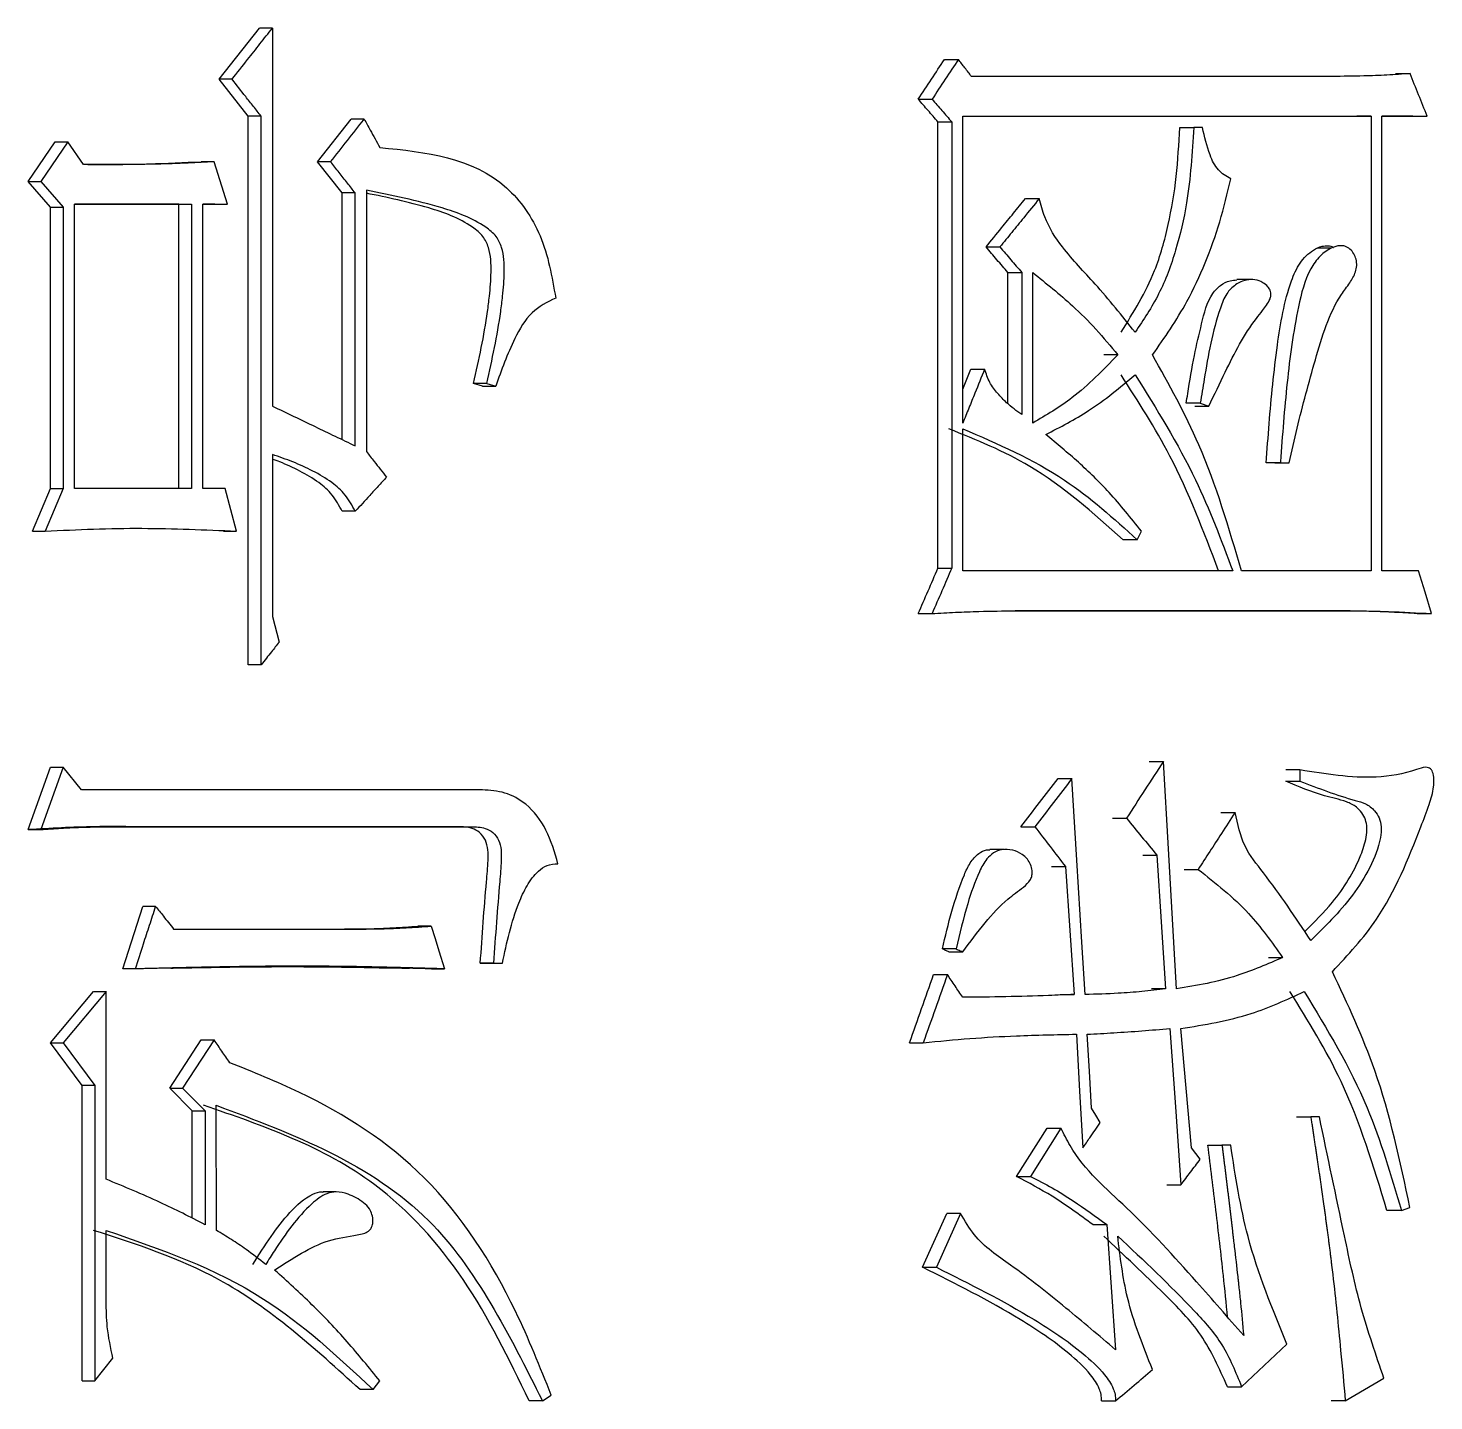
# Model space of a CAD drawing. Header units: millimetres. Extents: x 5659 to 7608, y 3628 to 5007.
# Drawn here: x 6516.45 to 6521.8, y 3833.37 to 3838.6 of the extents above; entities that cross this region are included whole.
import ezdxf

# ---------------------------------------------------------------- set-up
doc = ezdxf.new("R2010")
doc.units = ezdxf.units.MM

msp = doc.modelspace()

# ---------------------------------------------------------------- linework, layer by layer
at = {"color": 7, "linetype": 'Continuous', "lineweight": 25}
for p, q in [((6517.1735, 3838.4023), (6517.3268, 3838.597)), ((6517.376, 3838.597), (6517.3268, 3838.597)), ((6517.376, 3838.597), (6517.376, 3837.1583)), ((6519.9332, 3838.4781), (6519.9858, 3838.4781)), ((6517.2224, 3838.4023), (6517.1735, 3838.4023)), ((6517.2842, 3838.2617), (6517.1735, 3838.4023)), ((6521.4088, 3838.4132), (6520.0357, 3838.4132)), ((6521.6495, 3838.424), (6521.7042, 3838.424)), ((6519.8333, 3838.3266), (6519.8858, 3838.3266)), ((6517.3333, 3838.2617), (6517.2842, 3838.2617)), ((6517.2843, 3836.174), (6517.2842, 3838.2617)), ((6517.3334, 3836.174), (6517.3333, 3838.2617)), ((6517.548, 3838.0886), (6517.6755, 3838.2509)), ((6517.7251, 3838.2509), (6517.6755, 3838.2509)), ((6519.9083, 3838.2401), (6519.9608, 3838.2401)), ((6519.9083, 3836.5418), (6519.9083, 3838.2401)), ((6519.9608, 3838.2401), (6519.9608, 3836.5418)), ((6520.0024, 3838.2617), (6521.5566, 3838.2617)), ((6520.0024, 3837.0934), (6520.0024, 3838.2617)), ((6521.5566, 3838.2617), (6521.5021, 3838.2617)), ((6521.5566, 3838.2617), (6521.5566, 3836.531)), ((6521.5976, 3838.2617), (6521.7697, 3838.2617)), ((6521.5976, 3836.531), (6521.5976, 3838.2617)), ((6521.7148, 3838.2617), (6521.5976, 3838.2617)), ((6521.7149, 3838.2617), (6521.7697, 3838.2617)), ((6520.8279, 3838.2184), (6520.8816, 3838.2185)), ((6520.9146, 3838.2185), (6520.8816, 3838.2185)), ((6516.4465, 3838.0129), (6516.5494, 3838.1643)), ((6516.5975, 3838.1643), (6516.4945, 3838.0129)), ((6516.5494, 3838.1643), (6516.5975, 3838.1643)), ((6516.6576, 3838.0778), (6516.5975, 3838.1643)), ((6517.1541, 3838.0886), (6517.1052, 3838.0886)), ((6517.2053, 3837.9264), (6517.1541, 3838.0886)), ((6517.5975, 3838.0886), (6517.548, 3838.0886)), ((6517.6415, 3837.9696), (6517.548, 3838.0886)), ((6516.4465, 3838.0129), (6516.4945, 3838.0129)), ((6516.5323, 3837.9155), (6516.4465, 3838.0129)), ((6516.4945, 3838.0129), (6516.5804, 3837.9155)), ((6517.6911, 3837.9696), (6517.6415, 3837.9696)), ((6517.6415, 3837.0307), (6517.6415, 3837.9696)), ((6517.6911, 3837.0069), (6517.6911, 3837.9696)), ((6517.7336, 3837.9804), (6517.7336, 3836.9853)), ((6516.5323, 3837.9155), (6516.5804, 3837.9155)), ((6516.5323, 3836.8446), (6516.5323, 3837.9155)), ((6516.5804, 3837.9155), (6516.5804, 3836.8446)), ((6516.6233, 3836.8446), (6516.6233, 3837.9264)), ((6516.6233, 3837.9264), (6517.0686, 3837.9264)), ((6517.0199, 3837.9264), (6516.6233, 3837.9264)), ((6517.0199, 3837.9264), (6517.0686, 3837.9264)), ((6517.0199, 3836.8446), (6517.0199, 3837.9264)), ((6517.0686, 3837.9264), (6517.0686, 3836.8446)), ((6517.1114, 3836.8446), (6517.1114, 3837.9264)), ((6517.1114, 3837.9264), (6517.2053, 3837.9264)), ((6517.1564, 3837.9264), (6517.1114, 3837.9264)), ((6517.1564, 3837.9264), (6517.2053, 3837.9264)), ((6520.2408, 3837.9483), (6520.2938, 3837.9483)), ((6520.0912, 3837.7641), (6520.1439, 3837.7641)), ((6521.4051, 3837.7593), (6521.3503, 3837.7593)), ((6520.1742, 3837.1675), (6520.1742, 3837.6668)), ((6520.2271, 3837.6668), (6520.2271, 3837.1259)), ((6520.2686, 3837.0935), (6520.2686, 3837.6668)), ((6521.0993, 3837.64), (6521.045, 3837.64)), ((6518.1917, 3837.2449), (6518.1415, 3837.2449)), ((6518.1753, 3837.2341), (6518.1415, 3837.2449)), ((6518.1753, 3837.2341), (6518.2256, 3837.2341)), ((6518.1917, 3837.2449), (6518.2256, 3837.2341)), ((6520.9063, 3837.1692), (6520.8526, 3837.1692)), ((6520.9064, 3837.1692), (6520.9394, 3837.1584)), ((6520.0024, 3836.5309), (6520.0024, 3837.0719)), ((6517.376, 3836.9744), (6517.376, 3836.3578)), ((6521.2115, 3836.942), (6521.1574, 3836.942)), ((6521.1899, 3836.942), (6521.2441, 3836.942)), ((6521.2115, 3836.942), (6521.2442, 3836.942)), ((6516.4637, 3836.6824), (6516.5323, 3836.8446)), ((6516.5804, 3836.8446), (6516.5117, 3836.6824)), ((6516.5323, 3836.8446), (6516.5804, 3836.8446)), ((6517.0686, 3836.8446), (6516.6233, 3836.8446)), ((6517.1968, 3836.8446), (6517.1114, 3836.8446)), ((6517.2395, 3836.6824), (6517.1968, 3836.8446)), ((6517.691, 3836.7581), (6517.6415, 3836.7581)), ((6516.4637, 3836.6824), (6516.5117, 3836.6824)), ((6517.1905, 3836.6824), (6517.2395, 3836.6824)), ((6520.6666, 3836.6499), (6520.6832, 3836.6824)), ((6520.6666, 3836.6499), (6520.6132, 3836.6499)), ((6519.9083, 3836.5418), (6519.9608, 3836.5418)), ((6521.0301, 3836.531), (6520.0024, 3836.5309)), ((6521.5566, 3836.531), (6521.0631, 3836.531)), ((6521.7369, 3836.531), (6521.5976, 3836.531)), ((6519.8333, 3836.3687), (6519.8858, 3836.3687)), ((6520.2021, 3836.3795), (6521.4499, 3836.3795)), ((6521.3954, 3836.3795), (6520.2021, 3836.3795)), ((6521.3955, 3836.3795), (6521.4499, 3836.3795)), ((6521.7312, 3836.3687), (6521.786, 3836.3687)), ((6517.376, 3836.3578), (6517.4016, 3836.2605)), ((6517.3334, 3836.174), (6517.2843, 3836.174)), ((6516.4465, 3835.5465), (6516.5323, 3835.7845)), ((6516.5804, 3835.7845), (6516.4945, 3835.5465)), ((6516.5323, 3835.7845), (6516.5804, 3835.7845)), ((6516.649, 3835.698), (6516.5804, 3835.7845)), ((6520.7124, 3835.8062), (6520.7659, 3835.8062)), ((6521.2855, 3835.7737), (6521.2313, 3835.7737)), ((6521.2855, 3835.7737), (6521.2855, 3835.7306)), ((6520.365, 3835.7413), (6520.4181, 3835.7413)), ((6521.2313, 3835.7308), (6521.2855, 3835.7308)), ((6518.1748, 3835.698), (6516.649, 3835.698)), ((6520.9846, 3835.6116), (6521.0385, 3835.6116)), ((6520.5719, 3835.5898), (6520.6253, 3835.5898)), ((6516.4465, 3835.5465), (6516.4945, 3835.5465)), ((6516.8576, 3835.5574), (6516.9061, 3835.5574)), ((6518.0823, 3835.5574), (6516.8576, 3835.5574)), ((6516.9061, 3835.5574), (6518.1324, 3835.5574)), ((6518.0823, 3835.5574), (6518.1324, 3835.5574)), ((6520.224, 3835.5574), (6520.2769, 3835.5574)), ((6520.1585, 3835.4711), (6520.1054, 3835.4711)), ((6520.3401, 3835.4059), (6520.3932, 3835.4059)), ((6520.6876, 3835.4492), (6520.7411, 3835.4492)), ((6520.8444, 3835.3951), (6520.8981, 3835.3951)), ((6516.8063, 3835.0165), (6516.8832, 3835.2545)), ((6516.9318, 3835.2545), (6516.8832, 3835.2545)), ((6517.0002, 3835.1679), (6517.6996, 3835.1679)), ((6517.6996, 3835.1679), (6517.65, 3835.1679)), ((6517.9798, 3835.1788), (6517.9299, 3835.1788)), ((6519.9774, 3835.0923), (6519.9249, 3835.0923)), ((6519.9499, 3835.0814), (6520.0025, 3835.0814)), ((6518.2171, 3835.0381), (6518.1669, 3835.0381)), ((6518.2007, 3835.0381), (6518.251, 3835.0381)), ((6518.2171, 3835.0381), (6518.251, 3835.0381)), ((6521.1656, 3835.0598), (6521.2197, 3835.0598)), ((6516.8547, 3835.0165), (6516.8063, 3835.0165)), ((6517.9807, 3835.0165), (6518.0307, 3835.0165)), ((6519.8916, 3834.9949), (6519.9441, 3834.9949)), ((6516.5323, 3834.7352), (6516.695, 3834.93)), ((6516.7434, 3834.93), (6516.5804, 3834.7352)), ((6516.695, 3834.93), (6516.7434, 3834.93)), ((6516.7434, 3834.216), (6516.7434, 3834.93)), ((6520.3733, 3834.9192), (6520.4264, 3834.9192)), ((6520.7742, 3834.9408), (6520.7207, 3834.9408)), ((6516.5323, 3834.7352), (6516.5804, 3834.7352)), ((6516.6522, 3834.573), (6516.5323, 3834.7352)), ((6516.5804, 3834.7352), (6516.7005, 3834.573)), ((6516.9857, 3834.5622), (6517.1052, 3834.7461)), ((6517.1541, 3834.7461), (6517.0345, 3834.5622)), ((6517.1052, 3834.7461), (6517.1541, 3834.7461)), ((6519.8, 3834.7353), (6519.8524, 3834.7353)), ((6516.7005, 3834.573), (6516.6522, 3834.573)), ((6516.6522, 3833.448), (6516.6522, 3834.573)), ((6516.7005, 3834.573), (6516.7005, 3833.448)), ((6516.9857, 3834.5622), (6517.0345, 3834.5622)), ((6517.0711, 3834.4756), (6516.9857, 3834.5622)), ((6517.0345, 3834.5622), (6517.1199, 3834.4756)), ((6517.1627, 3834.0213), (6517.1626, 3834.4973)), ((6517.0711, 3834.0671), (6517.0711, 3834.4756)), ((6517.1199, 3834.4756), (6517.1199, 3834.0429)), ((6521.2724, 3834.454), (6521.3266, 3834.454)), ((6521.3594, 3834.454), (6521.3266, 3834.454)), ((6520.2074, 3834.2269), (6520.3233, 3834.4103)), ((6520.3763, 3834.4103), (6520.2603, 3834.2269)), ((6520.3233, 3834.4103), (6520.3763, 3834.4103)), ((6520.9064, 3834.2918), (6520.8734, 3834.335)), ((6520.9351, 3834.3459), (6520.9889, 3834.3459)), ((6521.022, 3834.3459), (6520.9889, 3834.3459)), ((6520.2074, 3834.2269), (6520.2603, 3834.2269)), ((6520.7785, 3834.1944), (6520.8321, 3834.1944)), ((6517.6183, 3834.1674), (6517.5693, 3834.1674)), ((6517.6191, 3834.1674), (6517.6183, 3834.1674)), ((6519.85, 3833.8807), (6519.9414, 3834.0858)), ((6519.9939, 3834.0858), (6519.9024, 3833.8807)), ((6519.9939, 3834.0858), (6519.9414, 3834.0858)), ((6521.6713, 3834.097), (6521.6166, 3834.097)), ((6521.6713, 3834.097), (6521.7041, 3834.1079)), ((6516.7434, 3833.7509), (6516.7434, 3834.0212)), ((6520.4975, 3834.043), (6520.5507, 3834.043)), ((6520.5507, 3834.043), (6520.5839, 3833.5672)), ((6519.85, 3833.8807), (6519.9024, 3833.8807)), ((6521.0632, 3833.4264), (6521.2362, 3833.5887)), ((6516.7005, 3833.448), (6516.7691, 3833.5345)), ((6516.6522, 3833.448), (6516.7005, 3833.448)), ((6517.7591, 3833.4155), (6517.7846, 3833.448)), ((6521.4581, 3833.3723), (6521.6052, 3833.4585)), ((6517.7591, 3833.4155), (6517.7094, 3833.4155)), ((6518.4032, 3833.3723), (6518.3527, 3833.3723)), ((6518.4032, 3833.3723), (6518.437, 3833.3939)), ((6520.5306, 3833.3723), (6520.5839, 3833.3723)), ((6521.4581, 3833.3723), (6521.4037, 3833.3723))]:
    msp.add_line(p, q, dxfattribs=at)
at = {"color": 7, "linetype": 'Continuous', "lineweight": 25, "flags": 128}
for points in [[(6521.4088, 3838.4132), (6521.3816, 3838.4132), (6521.3545, 3838.4132)], [(6520.1742, 3837.6668), (6520.2006, 3837.6668), (6520.2271, 3837.6668)], [(6520.5921, 3837.3531), (6520.5775, 3837.3531), (6520.5628, 3837.3531), (6520.5388, 3837.3531)], [(6520.0024, 3837.2234), (6520.0099, 3837.2418), (6520.033, 3837.299)], [(6520.033, 3837.299), (6520.0594, 3837.299), (6520.0857, 3837.299)], [(6520.8856, 3837.1584), (6520.9078, 3837.1584), (6520.9236, 3837.1584), (6520.9394, 3837.1584)], [(6521.786, 3836.3687), (6521.7615, 3836.4498), (6521.7369, 3836.531)], [(6520.8155, 3834.9408), (6520.8041, 3835.1403), (6520.785, 3835.4733), (6520.7659, 3835.8062)], [(6520.4678, 3834.9192), (6520.4558, 3835.1187), (6520.4369, 3835.43), (6520.4181, 3835.7413)], [(6520.3932, 3835.4059), (6520.4098, 3835.1626), (6520.4264, 3834.9192)], [(6520.7411, 3835.4492), (6520.7577, 3835.195), (6520.7742, 3834.9408)], [(6517.9798, 3835.1788), (6517.9946, 3835.1318), (6518.0093, 3835.0847), (6518.0307, 3835.0165)], [(6520.4347, 3834.7677), (6520.4471, 3834.5514), (6520.4596, 3834.335)], [(6520.4927, 3834.4865), (6520.4844, 3834.6271), (6520.4761, 3834.7677)], [(6520.7907, 3834.7894), (6520.8114, 3834.4919), (6520.8321, 3834.1944)], [(6520.8734, 3834.335), (6520.8527, 3834.5622), (6520.8321, 3834.7894)], [(6517.0711, 3834.4756), (6517.0955, 3834.4756), (6517.1199, 3834.4756)], [(6520.5259, 3834.4324), (6520.5093, 3834.4594), (6520.4927, 3834.4865)], [(6521.0093, 3833.4264), (6521.0229, 3833.4264), (6521.0365, 3833.4264), (6521.0632, 3833.4264)]]:
    msp.add_lwpolyline(points, dxfattribs=at)
at = {"color": 7, "linetype": 'Continuous', "lineweight": 25}
for points, knots in [([(6517.2224, 3838.4023), (6517.2421, 3838.4273), (6517.2776, 3838.4722), (6517.3287, 3838.5371), (6517.3602, 3838.5771), (6517.376, 3838.597)], [0, 0, 0, 0, 0.384573, 0.692287, 1, 1, 1, 1]), ([(6519.8333, 3838.3266), (6519.85, 3838.3519), (6519.8833, 3838.4023), (6519.9166, 3838.4528), (6519.9332, 3838.4781)], [0, 0, 0, 0, 0.5, 1, 1, 1, 1]), ([(6519.9858, 3838.4781), (6519.9691, 3838.4528), (6519.9358, 3838.4023), (6519.9024, 3838.3519), (6519.8858, 3838.3266)], [0, 0, 0, 0, 0.499999, 1, 1, 1, 1]), ([(6520.0357, 3838.4132), (6520.0274, 3838.424), (6520.0108, 3838.4456), (6519.9941, 3838.4672), (6519.9858, 3838.4781)], [0, 0, 0, 0, 0.499999, 1, 1, 1, 1]), ([(6517.3333, 3838.2617), (6517.3235, 3838.2742), (6517.3038, 3838.2991), (6517.2668, 3838.346), (6517.2397, 3838.3804), (6517.2224, 3838.4023)], [0, 0, 0, 0, 0.2662451, 0.5324905, 1, 1, 1, 1]), ([(6521.7042, 3838.424), (6521.675, 3838.4218), (6521.6166, 3838.4175), (6521.5181, 3838.4141), (6521.4488, 3838.4135), (6521.4088, 3838.4132)], [0, 0, 0, 0, 0.297192, 0.594407, 1, 1, 1, 1]), ([(6521.7697, 3838.2617), (6521.7587, 3838.2888), (6521.7369, 3838.3429), (6521.7151, 3838.3969), (6521.7042, 3838.424)], [0, 0, 0, 0, 0.499999, 1, 1, 1, 1]), ([(6519.9083, 3838.2401), (6519.8958, 3838.2545), (6519.8708, 3838.2833), (6519.8458, 3838.3122), (6519.8333, 3838.3266)], [0, 0, 0, 0, 0.5, 1, 1, 1, 1]), ([(6519.8858, 3838.3266), (6519.8983, 3838.3122), (6519.9233, 3838.2833), (6519.9483, 3838.2545), (6519.9608, 3838.2401)], [0, 0, 0, 0, 0.499996, 1, 1, 1, 1]), ([(6517.5975, 3838.0886), (6517.6187, 3838.1157), (6517.6613, 3838.1697), (6517.7038, 3838.2238), (6517.7251, 3838.2509)], [0, 0, 0, 0, 0.499999, 1, 1, 1, 1]), ([(6517.7251, 3838.2509), (6517.7328, 3838.2368), (6517.7466, 3838.2117), (6517.7664, 3838.1757), (6517.7785, 3838.1537), (6517.7846, 3838.1427)], [0, 0, 0, 0, 0.39043, 0.695215, 1, 1, 1, 1]), ([(6520.6049, 3837.4395), (6520.652, 3837.5151), (6520.7303, 3837.6406), (6520.7872, 3837.8489), (6520.8182, 3838.0316), (6520.8247, 3838.1561), (6520.8279, 3838.2184)], [0, 0, 0, 0, 0.3334234, 0.554109, 0.7766599, 1, 1, 1, 1]), ([(6520.8816, 3838.2185), (6520.8755, 3838.1222), (6520.8655, 3837.9639), (6520.8163, 3837.7517), (6520.7541, 3837.5821), (6520.69, 3837.4867), (6520.6583, 3837.4395)], [0, 0, 0, 0, 0.3443941, 0.5659658, 0.7849961, 1, 1, 1, 1]), ([(6521.0219, 3838.0238), (6521.0052, 3838.0334), (6520.9708, 3838.0531), (6520.9355, 3838.1262), (6520.9226, 3838.1833), (6520.9146, 3838.2185)], [0, 0, 0, 0, 0.267237, 0.548075, 1, 1, 1, 1]), ([(6517.7846, 3838.1427), (6517.9605, 3838.1246), (6518.2082, 3838.099), (6518.4122, 3837.8098), (6518.4398, 3837.6507), (6518.4539, 3837.5694)], [0, 0, 0, 0, 0.544628, 0.767125, 1, 1, 1, 1]), ([(6517.1541, 3838.0886), (6517.15, 3838.0884), (6517.1418, 3838.0879), (6517.1296, 3838.0873), (6517.1173, 3838.0866), (6517.1051, 3838.086), (6517.0928, 3838.0853), (6517.0806, 3838.0847), (6517.0703, 3838.0842), (6517.0601, 3838.0837), (6517.0499, 3838.0832), (6517.0376, 3838.0827), (6517.0213, 3838.082), (6517.0049, 3838.0814), (6516.9886, 3838.0808), (6516.9763, 3838.0804), (6516.9599, 3838.0799), (6516.9435, 3838.0795), (6516.9272, 3838.0792), (6516.9149, 3838.0789), (6516.8985, 3838.0786), (6516.8821, 3838.0784), (6516.8657, 3838.0782), (6516.8493, 3838.078), (6516.8329, 3838.0779), (6516.8165, 3838.0778), (6516.8043, 3838.0777), (6516.792, 3838.0777), (6516.7797, 3838.0777), (6516.7694, 3838.0776), (6516.7612, 3838.0776), (6516.753, 3838.0776), (6516.7448, 3838.0776), (6516.7366, 3838.0776), (6516.7304, 3838.0776), (6516.7243, 3838.0776), (6516.7161, 3838.0777), (6516.7079, 3838.0777), (6516.6997, 3838.0777), (6516.6915, 3838.0777), (6516.6833, 3838.0777), (6516.675, 3838.0777), (6516.6672, 3838.0778), (6516.6614, 3838.0778), (6516.6576, 3838.0778)], [0, 0, 0, 0, 0.024742, 0.049483, 0.074225, 0.098967, 0.123709, 0.14845, 0.173192, 0.185563, 0.210305, 0.235047, 0.259788, 0.309272, 0.334014, 0.358756, 0.383497, 0.432981, 0.457723, 0.482464, 0.507206, 0.55669, 0.581431, 0.606173, 0.655657, 0.680399, 0.70514, 0.729882, 0.754624, 0.779366, 0.791736, 0.804107, 0.828849, 0.84122, 0.853591, 0.865962, 0.878333, 0.903074, 0.915445, 0.927816, 0.952558, 0.964929, 0.9773, 1, 1, 1, 1]), ([(6516.674, 3838.0778), (6516.6853, 3838.0777), (6516.7629, 3838.0776), (6516.9068, 3838.0792), (6517.0391, 3838.0855), (6517.1052, 3838.0886)], [0, 0, 0, 0, 0.078385, 0.539066, 1, 1, 1, 1]), ([(6517.6911, 3837.9696), (6517.6812, 3837.9821), (6517.6607, 3838.0082), (6517.6296, 3838.0478), (6517.6082, 3838.075), (6517.5975, 3838.0886)], [0, 0, 0, 0, 0.314653, 0.657326, 1, 1, 1, 1]), ([(6520.7245, 3837.353), (6520.7705, 3837.4191), (6520.8467, 3837.5286), (6520.9266, 3837.7032), (6520.9833, 3837.8593), (6521.009, 3837.9688), (6521.0219, 3838.0238)], [0, 0, 0, 0, 0.334937, 0.554746, 0.776585, 1, 1, 1, 1]), ([(6518.1917, 3837.2449), (6518.2117, 3837.3354), (6518.2358, 3837.4449), (6518.2537, 3837.5874), (6518.26, 3837.6684), (6518.2568, 3837.7487), (6518.2278, 3837.8087), (6518.1523, 3837.8688), (6517.9847, 3837.929), (6517.8299, 3837.9607), (6517.7336, 3837.9804)], [0, 0, 0, 0, 0.23813, 0.287988, 0.366961, 0.446683, 0.487555, 0.537237, 0.712015, 1, 1, 1, 1]), ([(6518.1415, 3837.2449), (6518.1615, 3837.3354), (6518.1856, 3837.4449), (6518.2034, 3837.5875), (6518.2097, 3837.6685), (6518.2065, 3837.7487), (6518.1775, 3837.8087), (6518.102, 3837.8688), (6517.951, 3837.9237), (6517.813, 3837.9522), (6517.7336, 3837.9687)], [0, 0, 0, 0, 0.250743, 0.303279, 0.38642, 0.470348, 0.513402, 0.565729, 0.749743, 1, 1, 1, 1]), ([(6520.0912, 3837.7641), (6520.111, 3837.7884), (6520.1458, 3837.8313), (6520.1956, 3837.8926), (6520.2257, 3837.9296), (6520.2407, 3837.9482)], [0, 0, 0, 0, 0.396447, 0.698224, 1, 1, 1, 1]), ([(6520.2937, 3837.9482), (6520.2739, 3837.9239), (6520.2391, 3837.881), (6520.1892, 3837.8197), (6520.159, 3837.7826), (6520.1439, 3837.7641)], [0, 0, 0, 0, 0.3962, 0.6981, 1, 1, 1, 1]), ([(6520.6583, 3837.4395), (6520.6085, 3837.5019), (6520.5193, 3837.6136), (6520.3911, 3837.7436), (6520.3177, 3837.8563), (6520.3, 3837.9245), (6520.2938, 3837.9481)], [0, 0, 0, 0, 0.381447, 0.683524, 0.890528, 1, 1, 1, 1]), ([(6520.1742, 3837.6668), (6520.1604, 3837.683), (6520.1327, 3837.7154), (6520.105, 3837.7479), (6520.0912, 3837.7641)], [0, 0, 0, 0, 0.499999, 1, 1, 1, 1]), ([(6520.1439, 3837.7641), (6520.1578, 3837.7479), (6520.1855, 3837.7154), (6520.2132, 3837.683), (6520.2271, 3837.6668)], [0, 0, 0, 0, 0.499998, 1, 1, 1, 1]), ([(6521.1574, 3836.942), (6521.1608, 3836.9919), (6521.1712, 3837.1417), (6521.1946, 3837.3744), (6521.2295, 3837.5824), (6521.2821, 3837.7059), (6521.3267, 3837.7484), (6521.3657, 3837.7673), (6521.3914, 3837.7697), (6521.4065, 3837.7669), (6521.4121, 3837.7623), (6521.4126, 3837.7619)], [0, 0, 0, 0, 0.1574476, 0.4724782, 0.7377528, 0.8191348, 0.9015133, 0.9454183, 0.9744247, 0.9981427, 1, 1, 1, 1]), ([(6521.2441, 3836.9421), (6521.2541, 3836.9862), (6521.284, 3837.1186), (6521.343, 3837.3338), (6521.4014, 3837.5309), (6521.4739, 3837.6245), (6521.4957, 3837.6609), (6521.5027, 3837.693), (6521.5, 3837.7174), (6521.491, 3837.7396), (6521.4764, 3837.7573), (6521.4577, 3837.768), (6521.4337, 3837.7701), (6521.4001, 3837.7597), (6521.36, 3837.7312), (6521.3084, 3837.6583), (6521.2663, 3837.4912), (6521.2341, 3837.2455), (6521.2181, 3837.0458), (6521.2116, 3836.9437), (6521.2115, 3836.942)], [0, 0, 0, 0, 0.07376, 0.221291, 0.369161, 0.400761, 0.427212, 0.440277, 0.453391, 0.466052, 0.479506, 0.492813, 0.505075, 0.525102, 0.558597, 0.593335, 0.676611, 0.83455, 0.997228, 1, 1, 1, 1]), ([(6520.2686, 3837.6668), (6520.32, 3837.6256), (6520.4035, 3837.5586), (6520.5111, 3837.4526), (6520.565, 3837.3864), (6520.5921, 3837.3531)], [0, 0, 0, 0, 0.443463, 0.720804, 1, 1, 1, 1]), ([(6520.8526, 3837.1692), (6520.8546, 3837.1814), (6520.8645, 3837.2422), (6520.8808, 3837.3445), (6520.9112, 3837.4707), (6520.9351, 3837.5705), (6520.9823, 3837.6196), (6521.015, 3837.637), (6521.0367, 3837.638), (6521.0451, 3837.6384)], [0, 0, 0, 0, 0.066436, 0.332221, 0.554773, 0.778299, 0.862629, 0.946565, 1, 1, 1, 1]), ([(6520.9394, 3837.1584), (6520.9597, 3837.2016), (6521.014, 3837.317), (6521.0792, 3837.4428), (6521.1409, 3837.519), (6521.1592, 3837.5428), (6521.1704, 3837.5616), (6521.1753, 3837.5781), (6521.1753, 3837.5897), (6521.1716, 3837.6017), (6521.1619, 3837.616), (6521.1425, 3837.6311), (6521.1145, 3837.6412), (6521.078, 3837.6393), (6521.0395, 3837.6229), (6521.0024, 3837.586), (6520.9568, 3837.4637), (6520.9306, 3837.322), (6520.9112, 3837.1996), (6520.9063, 3837.1692)], [0, 0, 0, 0, 0.125302, 0.334347, 0.369116, 0.392006, 0.415961, 0.426676, 0.435655, 0.44463, 0.458341, 0.481396, 0.513091, 0.54477, 0.589295, 0.633614, 0.685428, 0.92175, 1, 1, 1, 1]), ([(6518.4539, 3837.5694), (6518.4218, 3837.5538), (6518.3561, 3837.5217), (6518.2832, 3837.3943), (6518.2475, 3837.2952), (6518.2256, 3837.2341)], [0, 0, 0, 0, 0.267599, 0.548584, 1, 1, 1, 1]), ([(6520.5921, 3837.3531), (6520.5365, 3837.2955), (6520.4376, 3837.1932), (6520.32, 3837.1238), (6520.2686, 3837.0935)], [0, 0, 0, 0, 0.563044, 1, 1, 1, 1]), ([(6521.0631, 3836.5309), (6521.0151, 3836.6945), (6520.93, 3836.9849), (6520.7869, 3837.2411), (6520.7245, 3837.353)], [0, 0, 0, 0, 0.563329, 1, 1, 1, 1]), ([(6520.0857, 3837.299), (6520.0734, 3837.2686), (6520.0534, 3837.2191), (6520.0256, 3837.1506), (6520.0102, 3837.1125), (6520.0024, 3837.0934)], [0, 0, 0, 0, 0.443636, 0.721817, 1, 1, 1, 1]), ([(6520.2271, 3837.1259), (6520.2073, 3837.1402), (6520.1745, 3837.164), (6520.1348, 3837.2066), (6520.1029, 3837.2472), (6520.0915, 3837.2816), (6520.0857, 3837.299)], [0, 0, 0, 0, 0.333513, 0.552424, 0.773916, 1, 1, 1, 1]), ([(6520.3185, 3837.0502), (6520.3736, 3837.0786), (6520.4611, 3837.1238), (6520.5722, 3837.2051), (6520.6296, 3837.2532), (6520.6583, 3837.2773)], [0, 0, 0, 0, 0.459963, 0.729487, 1, 1, 1, 1]), ([(6520.9762, 3836.5309), (6520.9194, 3836.6804), (6520.8188, 3836.9455), (6520.6699, 3837.1765), (6520.6049, 3837.2773)], [0, 0, 0, 0, 0.563635, 1, 1, 1, 1]), ([(6520.6583, 3837.2773), (6520.7397, 3837.1474), (6520.886, 3836.9138), (6520.9858, 3836.6486), (6521.0301, 3836.531)], [0, 0, 0, 0, 0.5563759, 1, 1, 1, 1]), ([(6517.376, 3837.1583), (6517.403, 3837.1453), (6517.4571, 3837.1194), (6517.5622, 3837.0689), (6517.6401, 3837.0314), (6517.6911, 3837.0069)], [0, 0, 0, 0, 0.257226, 0.514452, 1, 1, 1, 1]), ([(6520.6132, 3836.6499), (6520.4986, 3836.7518), (6520.2956, 3836.9323), (6520.0547, 3837.0296), (6519.9499, 3837.0719)], [0, 0, 0, 0, 0.564694, 1, 1, 1, 1]), ([(6520.0024, 3837.0719), (6520.1355, 3837.0148), (6520.3751, 3836.912), (6520.5769, 3836.7306), (6520.6666, 3836.6499)], [0, 0, 0, 0, 0.555128, 1, 1, 1, 1]), ([(6520.6832, 3836.6824), (6520.6427, 3836.7325), (6520.5673, 3836.8259), (6520.4435, 3836.9467), (6520.3602, 3837.0156), (6520.3185, 3837.0502)], [0, 0, 0, 0, 0.3660862, 0.682145, 1, 1, 1, 1]), ([(6517.691, 3836.7581), (6517.6792, 3836.7797), (6517.6558, 3836.8225), (6517.5985, 3836.8731), (6517.5303, 3836.9124), (6517.454, 3836.9469), (6517.402, 3836.9653), (6517.376, 3836.9744)], [0, 0, 0, 0, 0.176065, 0.348002, 0.566634, 0.783694, 1, 1, 1, 1]), ([(6517.6415, 3836.7581), (6517.6296, 3836.7797), (6517.6063, 3836.8225), (6517.5491, 3836.8731), (6517.4809, 3836.9122), (6517.4209, 3836.9401), (6517.3855, 3836.9529), (6517.376, 3836.9563)], [0, 0, 0, 0, 0.204151, 0.403447, 0.656808, 0.908321, 1, 1, 1, 1]), ([(6517.7336, 3836.9853), (6517.7434, 3836.9728), (6517.761, 3836.9503), (6517.7865, 3836.9179), (6517.8022, 3836.8979), (6517.8101, 3836.8879)], [0, 0, 0, 0, 0.384577, 0.692287, 1, 1, 1, 1]), ([(6517.8101, 3836.8879), (6517.7995, 3836.8763), (6517.7782, 3836.8532), (6517.7386, 3836.8099), (6517.7095, 3836.7782), (6517.691, 3836.7581)], [0, 0, 0, 0, 0.267463, 0.534927, 1, 1, 1, 1]), ([(6516.5117, 3836.6824), (6516.573, 3836.6854), (6516.6955, 3836.6915), (6516.9385, 3836.6955), (6517.1195, 3836.6876), (6517.2395, 3836.6824)], [0, 0, 0, 0, 0.2520851, 0.5041975, 1, 1, 1, 1]), ([(6519.8333, 3836.3687), (6519.8458, 3836.3975), (6519.8708, 3836.4552), (6519.8958, 3836.5129), (6519.9083, 3836.5418)], [0, 0, 0, 0, 0.499998, 1, 1, 1, 1]), ([(6519.9608, 3836.5418), (6519.9483, 3836.5129), (6519.9233, 3836.4552), (6519.8983, 3836.3975), (6519.8858, 3836.3687)], [0, 0, 0, 0, 0.499999, 1, 1, 1, 1]), ([(6519.8858, 3836.3687), (6519.9155, 3836.3704), (6519.9749, 3836.3739), (6520.0803, 3836.3779), (6520.1561, 3836.3789), (6520.2021, 3836.3795)], [0, 0, 0, 0, 0.281466, 0.562942, 1, 1, 1, 1]), ([(6521.7312, 3836.3687), (6521.7025, 3836.3703), (6521.6451, 3836.3736), (6521.5332, 3836.3782), (6521.4499, 3836.379), (6521.3954, 3836.3795)], [0, 0, 0, 0, 0.256951, 0.513908, 1, 1, 1, 1]), ([(6521.4499, 3836.3795), (6521.4787, 3836.3793), (6521.5363, 3836.3789), (6521.6485, 3836.3763), (6521.7316, 3836.3717), (6521.786, 3836.3687)], [0, 0, 0, 0, 0.256617, 0.51324, 1, 1, 1, 1]), ([(6517.4016, 3836.2605), (6517.3918, 3836.2481), (6517.3756, 3836.2275), (6517.3529, 3836.1987), (6517.3399, 3836.1822), (6517.3334, 3836.174)], [0, 0, 0, 0, 0.42836, 0.71418, 1, 1, 1, 1]), ([(6520.7659, 3835.8062), (6520.7425, 3835.7701), (6520.6956, 3835.698), (6520.6487, 3835.6259), (6520.6253, 3835.5898)], [0, 0, 0, 0, 0.5, 1, 1, 1, 1]), ([(6521.4088, 3835.0057), (6521.4682, 3835.0693), (6521.6123, 3835.2238), (6521.7097, 3835.4636), (6521.7755, 3835.6346), (6521.7935, 3835.6939), (6521.7955, 3835.7339), (6521.7939, 3835.7547), (6521.7886, 3835.77), (6521.7827, 3835.7784), (6521.7738, 3835.7832), (6521.7554, 3835.7847), (6521.6906, 3835.7597), (6521.5308, 3835.7335), (6521.3822, 3835.7579), (6521.2855, 3835.7737)], [0, 0, 0, 0, 0.18643, 0.452553, 0.51374, 0.559549, 0.574941, 0.592678, 0.599953, 0.607307, 0.613653, 0.622621, 0.650043, 0.772099, 1, 1, 1, 1]), ([(6520.224, 3835.5574), (6520.2475, 3835.588), (6520.2945, 3835.6493), (6520.3415, 3835.7106), (6520.365, 3835.7413)], [0, 0, 0, 0, 0.5, 1, 1, 1, 1]), ([(6520.4181, 3835.7413), (6520.3946, 3835.7106), (6520.3475, 3835.6493), (6520.3005, 3835.588), (6520.2769, 3835.5574)], [0, 0, 0, 0, 0.5, 1, 1, 1, 1]), ([(6521.3034, 3835.1579), (6521.3397, 3835.1941), (6521.4233, 3835.2776), (6521.5032, 3835.4028), (6521.5369, 3835.5058), (6521.5419, 3835.5524), (6521.5358, 3835.5848), (6521.5215, 3835.6117), (6521.4975, 3835.637), (6521.4484, 3835.6596), (6521.3557, 3835.678), (6521.2799, 3835.7101), (6521.2314, 3835.7307)], [0, 0, 0, 0, 0.182177, 0.420043, 0.497442, 0.536964, 0.569768, 0.602515, 0.638391, 0.691417, 0.802387, 1, 1, 1, 1]), ([(6521.2856, 3835.7307), (6521.3552, 3835.7042), (6521.4376, 3835.6728), (6521.5358, 3835.6473), (6521.5676, 3835.6233), (6521.5881, 3835.5918), (6521.597, 3835.5555), (6521.5895, 3835.4886), (6521.537, 3835.3576), (6521.4371, 3835.2323), (6521.3533, 3835.1507), (6521.3266, 3835.1247)], [0, 0, 0, 0, 0.266852, 0.315952, 0.365722, 0.40082, 0.436128, 0.478331, 0.60435, 0.873952, 1, 1, 1, 1]), ([(6518.4624, 3835.4167), (6518.4497, 3835.4606), (6518.4247, 3835.5469), (6518.3513, 3835.6431), (6518.262, 3835.6919), (6518.2037, 3835.696), (6518.1748, 3835.698)], [0, 0, 0, 0, 0.2921, 0.574018, 0.788471, 1, 1, 1, 1]), ([(6516.8576, 3835.5574), (6516.8051, 3835.5579), (6516.6681, 3835.5592), (6516.5311, 3835.5514), (6516.4465, 3835.5465)], [0, 0, 0, 0, 0.3832008, 1, 1, 1, 1]), ([(6520.6253, 3835.5898), (6520.6446, 3835.5664), (6520.6832, 3835.5195), (6520.7218, 3835.4727), (6520.7411, 3835.4492)], [0, 0, 0, 0, 0.499998, 1, 1, 1, 1]), ([(6521.0385, 3835.6115), (6521.0212, 3835.5848), (6520.9891, 3835.5354), (6520.9424, 3835.4633), (6520.9129, 3835.4178), (6520.8981, 3835.3951)], [0, 0, 0, 0, 0.36988, 0.68494, 1, 1, 1, 1]), ([(6521.3266, 3835.1247), (6521.2687, 3835.2119), (6521.1881, 3835.3334), (6521.0677, 3835.4799), (6521.0483, 3835.5673), (6521.0385, 3835.6115)], [0, 0, 0, 0, 0.557182, 0.776269, 1, 1, 1, 1]), ([(6516.4945, 3835.5465), (6516.5009, 3835.547), (6516.5138, 3835.548), (6516.5298, 3835.5491), (6516.5426, 3835.55), (6516.5554, 3835.5509), (6516.5682, 3835.5517), (6516.5811, 3835.5525), (6516.5939, 3835.5532), (6516.6067, 3835.5538), (6516.6195, 3835.5544), (6516.6292, 3835.5548), (6516.642, 3835.5552), (6516.6548, 3835.5557), (6516.6708, 3835.5561), (6516.6837, 3835.5565), (6516.6965, 3835.5567), (6516.7093, 3835.557), (6516.7221, 3835.5572), (6516.735, 3835.5573), (6516.7446, 3835.5574), (6516.7542, 3835.5575), (6516.7638, 3835.5576), (6516.7734, 3835.5576), (6516.7814, 3835.5577), (6516.7878, 3835.5577), (6516.7942, 3835.5577), (6516.8007, 3835.5577), (6516.8071, 3835.5577), (6516.8135, 3835.5577), (6516.8199, 3835.5577), (6516.8263, 3835.5577), (6516.8327, 3835.5577), (6516.8391, 3835.5577), (6516.8455, 3835.5577), (6516.8519, 3835.5576), (6516.8583, 3835.5576), (6516.8647, 3835.5576), (6516.8711, 3835.5575), (6516.8775, 3835.5575), (6516.8839, 3835.5575), (6516.89, 3835.5575), (6516.8974, 3835.5574), (6516.9032, 3835.5574), (6516.9061, 3835.5574)], [0, 0, 0, 0, 0.046719, 0.093437, 0.116797, 0.140156, 0.186875, 0.210234, 0.233594, 0.280313, 0.303672, 0.327031, 0.350391, 0.397109, 0.420469, 0.467188, 0.490547, 0.513906, 0.560625, 0.583984, 0.607344, 0.630703, 0.654062, 0.677422, 0.700781, 0.712461, 0.72414, 0.7475, 0.759179, 0.770859, 0.794218, 0.805898, 0.817578, 0.840937, 0.852617, 0.864296, 0.887656, 0.899335, 0.911015, 0.934374, 0.946054, 0.957734, 0.978867, 1, 1, 1, 1]), ([(6518.1669, 3835.0381), (6518.1742, 3835.142), (6518.1834, 3835.273), (6518.1978, 3835.4269), (6518.1965, 3835.4972), (6518.166, 3835.5373), (6518.1291, 3835.5563), (6518.1003, 3835.5571), (6518.0823, 3835.5576)], [0, 0, 0, 0, 0.511728, 0.645948, 0.774639, 0.837433, 0.898476, 1, 1, 1, 1]), ([(6518.1325, 3835.5576), (6518.1504, 3835.5571), (6518.1793, 3835.5563), (6518.2162, 3835.5373), (6518.2468, 3835.4972), (6518.2481, 3835.4269), (6518.2337, 3835.273), (6518.2244, 3835.142), (6518.2171, 3835.0381)], [0, 0, 0, 0, 0.10163, 0.162723, 0.225538, 0.354202, 0.488391, 1, 1, 1, 1]), ([(6520.2769, 3835.5574), (6520.2963, 3835.5321), (6520.3351, 3835.4817), (6520.3738, 3835.4312), (6520.3932, 3835.4059)], [0, 0, 0, 0, 0.499998, 1, 1, 1, 1]), ([(6519.9249, 3835.0923), (6519.9361, 3835.1403), (6519.9587, 3835.2366), (6519.9953, 3835.3456), (6520.0289, 3835.4215), (6520.059, 3835.4543), (6520.0868, 3835.4697), (6520.1014, 3835.4697), (6520.1054, 3835.4697)], [0, 0, 0, 0, 0.328011, 0.656843, 0.771049, 0.887095, 0.969251, 1, 1, 1, 1]), ([(6520.0025, 3835.0814), (6520.0305, 3835.1187), (6520.084, 3835.1898), (6520.1605, 3835.2755), (6520.2238, 3835.3192), (6520.2576, 3835.3483), (6520.267, 3835.3724), (6520.2671, 3835.3927), (6520.2611, 3835.4142), (6520.2485, 3835.4362), (6520.2257, 3835.4568), (6520.1918, 3835.47), (6520.1534, 3835.4737), (6520.1193, 3835.4593), (6520.0885, 3835.4317), (6520.0546, 3835.3652), (6520.0146, 3835.2508), (6519.991, 3835.1502), (6519.9774, 3835.0923)], [0, 0, 0, 0, 0.140265, 0.267253, 0.34565, 0.385196, 0.401729, 0.418248, 0.440927, 0.464428, 0.491888, 0.53456, 0.581082, 0.616632, 0.65201, 0.706896, 0.831302, 1, 1, 1, 1]), ([(6518.251, 3835.0381), (6518.2679, 3835.1163), (6518.29, 3835.2188), (6518.343, 3835.334), (6518.379, 3835.3841), (6518.4212, 3835.4142), (6518.4482, 3835.4159), (6518.4624, 3835.4167)], [0, 0, 0, 0, 0.498299, 0.652925, 0.808708, 0.899126, 1, 1, 1, 1]), ([(6520.8981, 3835.3951), (6520.9649, 3835.3427), (6521.0853, 3835.2482), (6521.1783, 3835.1178), (6521.2197, 3835.0598)], [0, 0, 0, 0, 0.554889, 1, 1, 1, 1]), ([(6516.8547, 3835.0165), (6516.865, 3835.0481), (6516.8829, 3835.1035), (6516.9086, 3835.1828), (6516.9241, 3835.2306), (6516.9318, 3835.2545)], [0, 0, 0, 0, 0.397994, 0.698997, 1, 1, 1, 1]), ([(6516.9318, 3835.2545), (6516.9416, 3835.2421), (6516.9579, 3835.2215), (6516.9807, 3835.1927), (6516.9937, 3835.1762), (6517.0002, 3835.1679)], [0, 0, 0, 0, 0.428367, 0.714183, 1, 1, 1, 1]), ([(6517.65, 3835.1679), (6517.6798, 3835.1682), (6517.7414, 3835.1687), (6517.8347, 3835.1725), (6517.8982, 3835.1767), (6517.9299, 3835.1788)], [0, 0, 0, 0, 0.318745, 0.659298, 1, 1, 1, 1]), ([(6517.6996, 3835.1679), (6517.7294, 3835.1682), (6517.791, 3835.1687), (6517.8845, 3835.1725), (6517.9481, 3835.1767), (6517.9798, 3835.1788)], [0, 0, 0, 0, 0.318332, 0.659091, 1, 1, 1, 1]), ([(6519.9499, 3835.0814), (6519.9477, 3835.0823), (6519.9434, 3835.0842), (6519.9351, 3835.0878), (6519.9289, 3835.0905), (6519.9249, 3835.0923)], [0, 0, 0, 0, 0.259206, 0.518413, 1, 1, 1, 1]), ([(6519.9774, 3835.0923), (6519.9796, 3835.0913), (6519.9848, 3835.089), (6519.9932, 3835.0854), (6519.9994, 3835.0828), (6520.0025, 3835.0814)], [0, 0, 0, 0, 0.25891, 0.629455, 1, 1, 1, 1]), ([(6518.0307, 3835.0165), (6518.0269, 3835.0166), (6518.0211, 3835.0168), (6518.0135, 3835.017), (6518.0077, 3835.0172), (6518.002, 3835.0174), (6517.9962, 3835.0175), (6517.9904, 3835.0177), (6517.9847, 3835.0178), (6517.9789, 3835.018), (6517.9732, 3835.0182), (6517.9674, 3835.0183), (6517.9597, 3835.0185), (6517.9501, 3835.0188), (6517.9386, 3835.0191), (6517.9271, 3835.0195), (6517.9156, 3835.0198), (6517.904, 3835.0201), (6517.8925, 3835.0204), (6517.881, 3835.0207), (6517.8656, 3835.0212), (6517.8464, 3835.0217), (6517.8233, 3835.0222), (6517.8003, 3835.0228), (6517.7772, 3835.0233), (6517.7464, 3835.0239), (6517.7157, 3835.0246), (6517.6772, 3835.0253), (6517.6387, 3835.0258), (6517.5924, 3835.0263), (6517.5462, 3835.0267), (6517.4999, 3835.0268), (6517.4614, 3835.0268), (6517.4305, 3835.0267), (6517.4074, 3835.0266), (6517.3842, 3835.0265), (6517.3611, 3835.0263), (6517.3379, 3835.0261), (6517.3147, 3835.0258), (6517.2916, 3835.0255), (6517.2684, 3835.0252), (6517.2452, 3835.0249), (6517.2143, 3835.0244), (6517.1834, 3835.0239), (6517.1524, 3835.0233), (6517.1292, 3835.0228), (6517.106, 3835.0224), (6517.0867, 3835.022), (6517.0712, 3835.0216), (6517.0596, 3835.0214), (6517.048, 3835.0211), (6517.0364, 3835.0209), (6517.0248, 3835.0206), (6517.0132, 3835.0203), (6516.9977, 3835.02), (6516.9822, 3835.0196), (6516.9667, 3835.0192), (6516.9551, 3835.0189), (6516.9435, 3835.0187), (6516.9319, 3835.0184), (6516.9202, 3835.0181), (6516.9086, 3835.0178), (6516.897, 3835.0175), (6516.8854, 3835.0173), (6516.8713, 3835.0169), (6516.8611, 3835.0167), (6516.8547, 3835.0165)], [0, 0, 0, 0, 0.009839, 0.014759, 0.019678, 0.024598, 0.029518, 0.034437, 0.039357, 0.044276, 0.049196, 0.054116, 0.059035, 0.068874, 0.078714, 0.088553, 0.098392, 0.108231, 0.11807, 0.12791, 0.137749, 0.157427, 0.177105, 0.196784, 0.216462, 0.236141, 0.275497, 0.295176, 0.334533, 0.373889, 0.413246, 0.452603, 0.49196, 0.511638, 0.531317, 0.550995, 0.570673, 0.590352, 0.61003, 0.629709, 0.649387, 0.669065, 0.688744, 0.728101, 0.747779, 0.767457, 0.787136, 0.806814, 0.816653, 0.826493, 0.836332, 0.846171, 0.85601, 0.865849, 0.875689, 0.895367, 0.905206, 0.915045, 0.924884, 0.934724, 0.944563, 0.954402, 0.964241, 0.97408, 0.98392, 1, 1, 1, 1]), ([(6516.9899, 3835.0196), (6516.9898, 3835.0196), (6516.9897, 3835.0196), (6516.9904, 3835.0196), (6517.0083, 3835.0199), (6517.1765, 3835.0232), (6517.4742, 3835.0272), (6517.7444, 3835.0219), (6517.8974, 3835.0189)], [0, 0, 0, 0, 0.000388, 0.002567, 0.005095, 0.093733, 0.487155, 1, 1, 1, 1]), ([(6518.1669, 3835.0381), (6518.1732, 3835.0381), (6518.1845, 3835.0381), (6518.1957, 3835.0381), (6518.2007, 3835.0381)], [0, 0, 0, 0, 0.56, 1, 1, 1, 1]), ([(6521.2197, 3835.0598), (6521.1624, 3835.0348), (6521.0685, 3834.9939), (6520.932, 3834.9597), (6520.8544, 3834.9471), (6520.8155, 3834.9408)], [0, 0, 0, 0, 0.438459, 0.718604, 1, 1, 1, 1]), ([(6517.9807, 3835.0165), (6517.9731, 3835.0167), (6517.9577, 3835.0172), (6517.9347, 3835.0178), (6517.9146, 3835.0184), (6517.9021, 3835.0188), (6517.8974, 3835.0189)], [0, 0, 0, 0, 0.276232, 0.552465, 0.828697, 1, 1, 1, 1]), ([(6519.8, 3834.7353), (6519.8153, 3834.7785), (6519.8458, 3834.8651), (6519.8764, 3834.9516), (6519.8916, 3834.9949)], [0, 0, 0, 0, 0.500001, 1, 1, 1, 1]), ([(6519.9441, 3834.9949), (6519.9288, 3834.9516), (6519.8983, 3834.8651), (6519.8677, 3834.7785), (6519.8524, 3834.7353)], [0, 0, 0, 0, 0.5, 1, 1, 1, 1]), ([(6520.0024, 3834.9083), (6519.9927, 3834.9228), (6519.9733, 3834.9516), (6519.9538, 3834.9805), (6519.9441, 3834.9949)], [0, 0, 0, 0, 0.4999992, 1, 1, 1, 1]), ([(6521.7041, 3834.1079), (6521.6665, 3834.2851), (6521.5998, 3834.5997), (6521.4668, 3834.8823), (6521.4088, 3835.0057)], [0, 0, 0, 0, 0.563398, 1, 1, 1, 1]), ([(6520.4264, 3834.9192), (6520.3939, 3834.9178), (6520.3071, 3834.9141), (6520.1659, 3834.9099), (6520.0569, 3834.9089), (6520.0024, 3834.9083)], [0, 0, 0, 0, 0.230465, 0.615194, 1, 1, 1, 1]), ([(6520.7742, 3834.9408), (6520.7443, 3834.9372), (6520.6845, 3834.9301), (6520.5824, 3834.9217), (6520.5101, 3834.9201), (6520.4678, 3834.9192)], [0, 0, 0, 0, 0.293913, 0.587864, 1, 1, 1, 1]), ([(6520.8321, 3834.7894), (6520.9222, 3834.804), (6521.0837, 3834.8301), (6521.2351, 3834.8994), (6521.3019, 3834.93)], [0, 0, 0, 0, 0.558486, 1, 1, 1, 1]), ([(6521.6166, 3834.097), (6521.5654, 3834.2654), (6521.4747, 3834.5639), (6521.3166, 3834.8188), (6521.2476, 3834.93)], [0, 0, 0, 0, 0.563939, 1, 1, 1, 1]), ([(6521.3019, 3834.93), (6521.3887, 3834.7869), (6521.5448, 3834.5294), (6521.6324, 3834.23), (6521.6713, 3834.097)], [0, 0, 0, 0, 0.555779, 1, 1, 1, 1]), ([(6519.8524, 3834.7353), (6519.9115, 3834.7411), (6520.0296, 3834.7527), (6520.2239, 3834.7634), (6520.3588, 3834.7662), (6520.4347, 3834.7677)], [0, 0, 0, 0, 0.304303, 0.608646, 1, 1, 1, 1]), ([(6520.4761, 3834.7677), (6520.5098, 3834.7695), (6520.5791, 3834.7733), (6520.684, 3834.7805), (6520.7552, 3834.7864), (6520.7907, 3834.7894)], [0, 0, 0, 0, 0.320034, 0.659996, 1, 1, 1, 1]), ([(6517.2139, 3834.6595), (6517.2039, 3834.6739), (6517.184, 3834.7028), (6517.1641, 3834.7316), (6517.1541, 3834.7461)], [0, 0, 0, 0, 0.4999997, 1, 1, 1, 1]), ([(6518.437, 3833.3939), (6518.394, 3833.5015), (6518.2732, 3833.8045), (6517.9828, 3834.2534), (6517.5662, 3834.5173), (6517.3029, 3834.6236), (6517.2139, 3834.6595)], [0, 0, 0, 0, 0.181249, 0.510223, 0.834429, 1, 1, 1, 1]), ([(6518.3527, 3833.3723), (6518.2759, 3833.5313), (6518.1244, 3833.845), (6517.7197, 3834.2895), (6517.3418, 3834.4191), (6517.1138, 3834.4973)], [0, 0, 0, 0, 0.289723, 0.571285, 1, 1, 1, 1]), ([(6517.1626, 3834.4973), (6517.4578, 3834.3864), (6517.9967, 3834.1839), (6518.2766, 3833.625), (6518.4032, 3833.3723)], [0, 0, 0, 0, 0.5478251, 1, 1, 1, 1]), ([(6521.3266, 3834.454), (6521.3271, 3834.451), (6521.328, 3834.4451), (6521.3293, 3834.4361), (6521.3307, 3834.4272), (6521.332, 3834.4182), (6521.3334, 3834.4093), (6521.3347, 3834.4003), (6521.336, 3834.3914), (6521.3374, 3834.3824), (6521.3387, 3834.3735), (6521.3401, 3834.3645), (6521.3418, 3834.3526), (6521.3441, 3834.3377), (6521.3463, 3834.3228), (6521.3485, 3834.3079), (6521.3507, 3834.2929), (6521.3534, 3834.275), (6521.356, 3834.2571), (6521.3586, 3834.2392), (6521.3612, 3834.2213), (6521.3638, 3834.2034), (6521.3672, 3834.1795), (6521.3715, 3834.1496), (6521.3757, 3834.1197), (6521.379, 3834.0958), (6521.3815, 3834.0779), (6521.3839, 3834.0599), (6521.3864, 3834.042), (6521.3888, 3834.024), (6521.3911, 3834.0061), (6521.3935, 3833.9881), (6521.3958, 3833.9701), (6521.3981, 3833.9522), (6521.4004, 3833.9342), (6521.4026, 3833.9162), (6521.4044, 3833.9012), (6521.407, 3833.8802), (6521.4145, 3833.8172), (6521.4262, 3833.709), (6521.442, 3833.5487), (6521.4523, 3833.4364), (6521.4581, 3833.3723)], [0, 0, 0, 0, 0.008314, 0.016628, 0.024942, 0.033256, 0.04157, 0.049884, 0.058198, 0.066512, 0.074827, 0.083141, 0.091455, 0.108083, 0.124711, 0.133025, 0.149653, 0.166281, 0.182909, 0.199537, 0.216166, 0.232794, 0.249422, 0.282678, 0.315934, 0.332562, 0.349191, 0.365819, 0.382447, 0.399075, 0.415703, 0.432331, 0.448959, 0.465587, 0.482216, 0.498844, 0.515472, 0.523786, 0.557042, 0.690072, 0.823098, 1, 1, 1, 1]), ([(6521.6052, 3833.4585), (6521.5747, 3833.547), (6521.5138, 3833.7234), (6521.442, 3834.0597), (6521.3911, 3834.3029), (6521.3594, 3834.454)], [0, 0, 0, 0, 0.276136, 0.550092, 1, 1, 1, 1]), ([(6521.0714, 3833.621), (6521.0118, 3833.6894), (6520.8666, 3833.8557), (6520.6486, 3834.0959), (6520.448, 3834.2648), (6520.3874, 3834.3878), (6520.3763, 3834.4103)], [0, 0, 0, 0, 0.257956, 0.627877, 0.931924, 1, 1, 1, 1]), ([(6520.4596, 3834.335), (6520.4684, 3834.348), (6520.4839, 3834.3707), (6520.506, 3834.4032), (6520.5193, 3834.4227), (6520.5259, 3834.4324)], [0, 0, 0, 0, 0.400146, 0.700073, 1, 1, 1, 1]), ([(6521.0104, 3833.6905), (6521.0052, 3833.7434), (6520.9918, 3833.8793), (6520.9657, 3834.0976), (6520.9453, 3834.2631), (6520.9351, 3834.3459)], [0, 0, 0, 0, 0.241308, 0.620646, 1, 1, 1, 1]), ([(6520.9889, 3834.3459), (6520.9892, 3834.3435), (6520.9898, 3834.3388), (6520.9907, 3834.3317), (6520.9914, 3834.3257), (6520.9922, 3834.3198), (6520.9929, 3834.3139), (6520.9937, 3834.308), (6520.9944, 3834.3021), (6520.995, 3834.2974), (6520.996, 3834.2891), (6520.997, 3834.2808), (6520.9985, 3834.269), (6520.9997, 3834.2595), (6521.0011, 3834.2477), (6521.0023, 3834.2382), (6521.0038, 3834.2264), (6521.0052, 3834.2145), (6521.0067, 3834.2027), (6521.0081, 3834.1909), (6521.0096, 3834.1791), (6521.011, 3834.1672), (6521.0125, 3834.1554), (6521.0136, 3834.1459), (6521.015, 3834.1341), (6521.0162, 3834.1246), (6521.0176, 3834.1128), (6521.019, 3834.1009), (6521.0204, 3834.0891), (6521.0218, 3834.0773), (6521.023, 3834.0678), (6521.0244, 3834.0559), (6521.0257, 3834.0441), (6521.0271, 3834.0323), (6521.0285, 3834.0204), (6521.0296, 3834.0109), (6521.031, 3833.9991), (6521.0329, 3833.9825), (6521.0389, 3833.9304), (6521.0449, 3833.8783), (6521.0503, 3833.8309), (6521.0519, 3833.8167), (6521.055, 3833.7882), (6521.0619, 3833.723), (6521.0675, 3833.6625), (6521.0714, 3833.6211)], [0, 0, 0, 0, 0.009808, 0.019616, 0.029425, 0.034329, 0.044137, 0.053945, 0.058849, 0.068658, 0.073562, 0.093178, 0.102986, 0.122603, 0.132411, 0.152028, 0.161836, 0.181452, 0.201069, 0.210877, 0.230494, 0.25011, 0.259918, 0.279535, 0.289343, 0.308959, 0.318768, 0.338384, 0.358001, 0.367809, 0.387425, 0.397234, 0.41685, 0.436466, 0.446275, 0.465891, 0.475699, 0.495316, 0.534549, 0.691481, 0.711097, 0.730714, 0.75033, 0.828797, 1, 1, 1, 1]), ([(6521.2362, 3833.5887), (6521.1808, 3833.7226), (6521.081, 3833.9641), (6521.0401, 3834.2283), (6521.022, 3834.3459)], [0, 0, 0, 0, 0.554954, 1, 1, 1, 1]), ([(6520.8321, 3834.1944), (6520.8445, 3834.2106), (6520.8692, 3834.2431), (6520.894, 3834.2755), (6520.9064, 3834.2918)], [0, 0, 0, 0, 0.499999, 1, 1, 1, 1]), ([(6520.4975, 3834.043), (6520.472, 3834.0617), (6520.4212, 3834.0993), (6520.3257, 3834.1636), (6520.2529, 3834.2026), (6520.2074, 3834.2269)], [0, 0, 0, 0, 0.273256, 0.54658, 1, 1, 1, 1]), ([(6520.2603, 3834.2269), (6520.2879, 3834.2126), (6520.343, 3834.1842), (6520.4403, 3834.1234), (6520.5083, 3834.0739), (6520.5507, 3834.043)], [0, 0, 0, 0, 0.273067, 0.546131, 1, 1, 1, 1]), ([(6517.1199, 3834.0429), (6517.0631, 3834.072), (6516.973, 3834.118), (6516.8465, 3834.1731), (6516.7778, 3834.2017), (6516.7434, 3834.216)], [0, 0, 0, 0, 0.459907, 0.729904, 1, 1, 1, 1]), ([(6517.3013, 3833.8915), (6517.3241, 3833.9276), (6517.3677, 3833.9967), (6517.4408, 3834.0912), (6517.5058, 3834.1521), (6517.5549, 3834.1695), (6517.568, 3834.1669), (6517.5692, 3834.1667)], [0, 0, 0, 0, 0.31528, 0.602541, 0.89261, 0.989797, 1, 1, 1, 1]), ([(6517.3845, 3833.8699), (6517.4182, 3833.8921), (6517.4838, 3833.9356), (6517.5885, 3833.9874), (6517.6705, 3833.9989), (6517.7216, 3834.0081), (6517.7394, 3834.0157), (6517.7507, 3834.0266), (6517.7568, 3834.0403), (6517.7592, 3834.0591), (6517.756, 3834.0817), (6517.7443, 3834.1068), (6517.7142, 3834.136), (6517.6709, 3834.1591), (6517.6219, 3834.1702), (6517.5721, 3834.1609), (6517.4846, 3834.0909), (6517.4137, 3833.9918), (6517.3614, 3833.9089), (6517.3504, 3833.8915)], [0, 0, 0, 0, 0.119378, 0.233044, 0.347088, 0.372157, 0.392491, 0.404557, 0.416667, 0.432851, 0.454707, 0.476798, 0.507453, 0.574091, 0.621959, 0.658929, 0.726106, 0.942431, 1, 1, 1, 1]), ([(6520.5839, 3833.5672), (6520.5211, 3833.6204), (6520.3901, 3833.7314), (6520.2109, 3833.8741), (6520.0592, 3833.9741), (6520.0103, 3834.0577), (6519.9939, 3834.0858)], [0, 0, 0, 0, 0.31366, 0.654046, 0.883874, 1, 1, 1, 1]), ([(6517.7094, 3833.4155), (6517.5374, 3833.5717), (6517.2327, 3833.8482), (6516.8581, 3833.9687), (6516.695, 3834.0212)], [0, 0, 0, 0, 0.564725, 1, 1, 1, 1]), ([(6516.7434, 3834.0212), (6516.9506, 3833.9496), (6517.3244, 3833.8205), (6517.6251, 3833.5403), (6517.7591, 3833.4155)], [0, 0, 0, 0, 0.554519, 1, 1, 1, 1]), ([(6517.3504, 3833.8915), (6517.3257, 3833.9109), (6517.2832, 3833.9444), (6517.22, 3833.9867), (6517.1818, 3834.0098), (6517.1627, 3834.0213)], [0, 0, 0, 0, 0.409889, 0.704653, 1, 1, 1, 1]), ([(6521.0092, 3833.4264), (6520.9788, 3833.4947), (6520.9184, 3833.6302), (6520.743, 3833.8066), (6520.6161, 3833.9266), (6520.5388, 3833.9997)], [0, 0, 0, 0, 0.284255, 0.563934, 1, 1, 1, 1]), ([(6520.7246, 3833.4913), (6520.6884, 3833.5812), (6520.623, 3833.7432), (6520.6017, 3833.9207), (6520.5921, 3833.9997)], [0, 0, 0, 0, 0.55469, 1, 1, 1, 1]), ([(6520.5922, 3833.9997), (6520.6909, 3833.9068), (6520.8288, 3833.777), (6520.9971, 3833.5908), (6521.041, 3833.4815), (6521.0632, 3833.4264)], [0, 0, 0, 0, 0.555127, 0.77558, 1, 1, 1, 1]), ([(6517.7846, 3833.448), (6517.7437, 3833.4984), (6517.6616, 3833.5996), (6517.5279, 3833.7405), (6517.4324, 3833.8267), (6517.3845, 3833.8699)], [0, 0, 0, 0, 0.33078, 0.664698, 1, 1, 1, 1]), ([(6520.5306, 3833.3723), (6520.5303, 3833.3805), (6520.5298, 3833.3966), (6520.5181, 3833.4324), (6520.4786, 3833.4889), (6520.3788, 3833.5802), (6520.1667, 3833.7222), (6519.9754, 3833.8179), (6519.85, 3833.8807)], [0, 0, 0, 0, 0.025193, 0.049239, 0.116377, 0.247655, 0.506794, 1, 1, 1, 1]), ([(6519.9024, 3833.8807), (6520.028, 3833.8179), (6520.2195, 3833.7222), (6520.432, 3833.5802), (6520.5318, 3833.4889), (6520.5714, 3833.4324), (6520.5832, 3833.3966), (6520.5836, 3833.3805), (6520.5839, 3833.3723)], [0, 0, 0, 0, 0.493284, 0.752435, 0.883694, 0.950802, 0.974829, 1, 1, 1, 1]), ([(6516.7691, 3833.5345), (6516.7606, 3833.5743), (6516.7453, 3833.6454), (6516.744, 3833.7186), (6516.7434, 3833.7509)], [0, 0, 0, 0, 0.558835, 1, 1, 1, 1]), ([(6520.5839, 3833.3723), (6520.6074, 3833.3921), (6520.6543, 3833.4318), (6520.7012, 3833.4715), (6520.7246, 3833.4913)], [0, 0, 0, 0, 0.500003, 1, 1, 1, 1])]:
    msp.add_open_spline(points, degree=3, knots=knots, dxfattribs=at)

doc.saveas('drawing.dxf')
